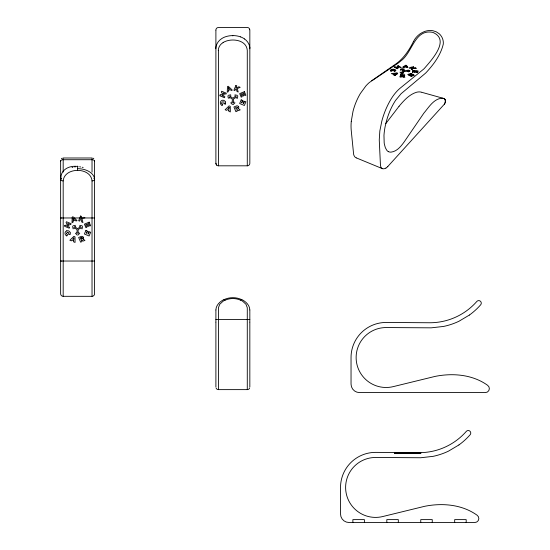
<?xml version="1.0" encoding="UTF-8"?>
<svg xmlns="http://www.w3.org/2000/svg" width="550" height="550" viewBox="0 0 550 550"><rect width="100%" height="100%" fill="white"/><g stroke="black" fill="none" stroke-linecap="round" stroke-linejoin="round"><path stroke-width="0.82" d="M403.597 67.334L405.549 66C405.639 63.711 407.818 67.196 407.99 67.602L406.869 67.533L406.491 66.99L402.538 67.272L405.515 65.264M406.189 66.969L405.742 65.897L404.903 66.887M407.419 67.567L406.354 65.292M407.213 70.331L408.169 70.696L408.251 71.906L409.942 71.053M63.181 296.319L63.181 180.909C64.357 166.87 90.853 166.87 92.029 180.909L92.029 296.319L63.181 296.319A2.544 2.544 0 0 1 60.638 293.769L60.638 160.717M410.19 74.745L411.971 74.133L412.892 74.662L410.183 75.625L409.922 74.587L408.705 75.041M411.022 74.209L411.029 73.377L407.749 74.484L411.07 76.416L414.384 75.267L413.456 74.738L411.111 75.274L411.359 76.312L411.4 75.439M395.794 70.338L395.168 69.575L393.546 69.197M411.964 74.979L411.971 74.133M412.149 67.636L416.322 68.289L413.105 68.111L412.287 69.637L411.455 69.176L412.074 68.049L409.977 68.351L409.331 67.994C410.582 66.777 416.123 66.516 412.149 67.636L411.778 69.355M412.576 72.318L412.823 70.579L418.034 70.888L417.649 72.607L416.632 72.545L416.921 71.287L415.841 71.225L415.58 72.346L414.562 72.284L414.831 71.163L413.717 71.094L413.401 72.366L412.383 72.304L412.823 70.579M413.346 67.237L413.359 66.646M413.442 75.591L413.456 74.738M414.831 71.163L414.741 72.297M415.429 68.241L415.436 67.801M416.921 71.287L416.804 72.552M215.896 309.918C215.964 306.116 218.611 302.878 221.671 300.877A18.143 18.143 0 0 1 223.933 299.613M445.466 101.42L445.259 102.479M351.264 121.316L353.011 111.348A67.43 67.43 0 0 1 360.332 93.562L365.805 86.034A35.75 35.75 0 0 1 369.462 82.417L397.368 63.676A36.259 36.259 0 0 0 400.703 61.036C412.569 52.883 414.411 28.573 432.857 32.395C450.684 39.82 431.269 60.321 424.222 68.585A35.351 35.351 0 0 1 422.661 69.926L400.118 88.206C393.518 93.802 389.207 101.578 385.804 109.416A88.578 88.578 0 0 0 381.837 121.048L379.844 130.934L379.259 139.865L380.462 165.426L380.985 167.482L382.002 168.479A3.857 3.857 0 0 0 382.463 168.637M81.029 228.704L81.269 227.501L78.114 229.625L78.114 233.42L78.98 232.554M236.287 98.209L236.521 97.006L233.372 99.131L233.372 102.926L234.238 102.059M82.067 228.91L82.548 226.456M237.325 98.416L237.806 95.954M445.177 102.362L445.239 102.073A2.839 2.839 0 0 0 445.287 101.736A1.643 1.643 0 0 0 445.28 101.434M68.757 233.846L68.612 234.279L70.104 234.534A2.833 2.833 0 0 0 70.097 232.437M224.022 103.324L223.864 103.785L225.363 104.039M401.665 76.649L401.851 75.144L402.896 75.213A2.777 2.777 0 0 1 403.205 75.24L403.645 76.429M400.242 76.938L400.696 74.525L404.03 74.786A2.943 2.943 0 0 1 404.381 74.889M400.696 74.525L399.946 76.924L401.555 77.021L402.188 76.347L403.013 77.11L404.924 77.227L403.872 76.292L403.879 77.158M403.624 76.519L403.088 76.746A2.482 2.482 0 0 1 402.737 76.752L402.614 76.746M413.559 41.36C409.303 49.885 403.886 58.238 396.021 63.848L371.69 80.719M385.763 123.619L399.039 106.287M400.709 70.166L401.143 69.63M399.066 106.253C403.789 100.684 409.007 94.717 416.171 92.373A10.478 10.478 0 0 1 420.296 91.953L420.406 92.001A8.161 8.161 0 0 1 420.97 92.098L421.135 92.132M401.301 70.008L401.72 69.499L403.411 71.026L403.411 71.871L401.438 73.377L401.094 72.847M401.136 68.812L400.283 70.015M391.944 70.201L393.277 69.877M387.832 166.478L444.366 104.177A3.465 3.465 0 0 0 444.771 103.62L445.046 102.74A2.53 2.53 0 0 1 444.874 103.098A1.334 1.334 0 0 1 444.723 103.311A1.437 1.437 0 0 1 444.373 104.184M77.963 235.07L79.729 233.303M233.214 104.576L234.988 102.809M402.359 73.274L402.353 72.772L404.339 71.273L408.251 71.17L407.426 71.583M401.411 73.384L401.404 72.524L403.411 71.026M395.237 75.144L396.117 74.491L396.103 73.583L394.474 73.769L394.487 74.683L395.237 75.144L395.216 74.222L396.103 73.583M394.357 74.614L393.738 75.061L394.735 75.673L397.746 73.411L396.962 72.944L391.284 73.562L394.357 74.614L394.371 75.453M61.387 158.744L62.246 158.173M385.956 168.059L386.451 167.736A8.738 8.738 0 0 0 387.798 166.512M67.244 232.396L66.495 233.667M81.737 238.886C83.194 238.15 81.056 236.748 80.286 238.067L80.795 239.278L81.737 238.886A0.77 0.77 0 0 0 82.287 237.971M81.208 237.683L82.191 237.978M393.669 70.84L394.632 71.356A1.836 1.836 0 0 0 395.821 70.599M411.565 68.021L412.149 67.822M397.513 66.708L398.509 66.681M397.561 67.581L397.554 67.121L394.199 66.969L397.244 68.729L398.076 68.461L396.199 67.382L396.206 68.131M398.53 67.636L398.502 66.639L400.393 67.719L401.225 67.451L398.166 65.711L397.43 65.945L397.554 67.121M391.559 70.256L391.999 70.146M72.043 167.489L72.875 167.262M228.291 95.308L230.752 94.827M230.952 95.865L229.749 96.106L232.863 98.196L235.929 96.133L234.726 95.892M73.04 225.803L75.494 225.321M75.701 226.366L74.498 226.6L77.605 228.69L80.678 226.627L79.475 226.394M74.601 166.932L75.659 166.801M401.342 73.391L403.872 73.095M402.353 72.772L403.59 72.627M393.697 74.216L394.481 74.126M396.11 73.941L397.086 73.906M60.651 217.979L72.188 217.965M404.14 71.424L402.696 70.111L402.696 69.293L404.374 70.799L408.169 70.696M94.291 261.037L60.686 261.03L61.387 261.044M63.181 159.72L92.029 159.72M215.896 48.922L215.896 163.274A2.544 2.544 0 0 0 218.439 165.818L247.28 165.818A2.544 2.544 0 0 0 249.831 163.274L249.831 48.922M74.264 217.965L79.791 217.965M80.905 217.965L82.088 217.965M84.583 217.965L94.559 217.979M249.831 319.495L215.896 319.495M216.074 388.018A2.544 2.544 0 0 0 218.439 389.627L247.28 389.627A2.544 2.544 0 0 0 249.652 388.018M400.091 453.502L394.419 453.502L394.419 452.506M400.84 453.502L420.819 453.502L420.819 452.657M61.387 217.992L60.686 217.986M412.143 68.399L412.926 68.441M405.824 66.014L406.354 66.048M412.809 71.383L413.634 71.431M414.824 71.5L415.766 71.555M416.914 71.617L417.862 71.672M400.703 75.433L401.741 75.494M401.658 75.763L402.731 75.831M404.903 66.468L406.189 66.543M78.843 166.746L79.2 166.774M80.087 166.863L80.616 166.932M403.645 75.618L404.03 75.687A2.894 2.894 0 0 1 404.381 75.79A1.726 1.726 0 0 1 404.663 75.921M396.199 67.382L398.599 67.616L398.502 66.639M395.251 67.581L396.199 67.719M401.823 68.667L404.229 69.032L404.229 69.472M402.696 69.293L403.879 69.472M401.83 69.479L402.696 69.609M394.144 70.104L394.811 70.269A2.874 2.874 0 0 1 395.141 70.4A1.471 1.471 0 0 1 395.478 70.599M234.933 94.854L237.387 95.336M79.674 225.349L82.136 225.83M82.17 167.228L83.167 167.489M412.692 67.458L413.737 67.719M421.472 92.221L442.901 98.209M240.584 36.898L240.735 36.953A18.391 18.391 0 0 1 242.316 37.641A16.074 16.074 0 0 1 244.544 38.961M407.928 69.981L409.881 70.716M408.169 70.888L409.365 71.349M222.069 105.421L222.633 104.115A1.746 1.746 0 0 1 221.76 103.393M66.811 235.916L67.595 234.712L66.564 233.867M356.428 157.933L382.002 168.479M390.988 71.142L392.198 70.764M411.029 73.377L411.943 73.899L409.922 74.587L410.183 75.625M390.947 71.122L390.582 70.847A1.334 1.334 0 0 1 390.851 70.593M394.474 73.769L395.216 74.222M238.411 108.687L240.226 109.869L238.562 110.564L237.091 109.588L236.727 109.739L237.291 111.093L235.888 111.677L233.929 106.982L236.094 106.074A1.946 1.946 0 0 1 238.755 106.865M83.153 239.188L84.968 240.364L83.311 241.058L81.84 240.082L81.476 240.24L82.039 241.587L80.637 242.179L78.671 237.476L80.836 236.576A1.959 1.959 0 0 1 83.504 237.353M92.964 158.173L93.83 158.744M392.033 70.648L391.889 70.998M231.447 102.059L232.313 102.926L232.313 99.103L229.157 96.979L229.398 98.182M230.697 102.809L232.464 104.576M76.189 232.554L77.055 233.42L77.055 229.597L73.906 227.473L74.14 228.676M75.439 233.303L77.213 235.077M390.541 70.806L390.83 69.726A4.118 4.118 0 0 1 393.498 69.341M401.087 71.981L401.404 72.524M400.022 72.105L400.668 73.212M237.449 107.484L236.823 107.092L235.544 107.573L236.046 108.783L236.988 108.391A0.77 0.77 0 0 0 237.545 107.477M215.896 163.274L216.638 165.076M249.721 29.315L249.817 29.803M227.879 95.934L228.36 98.388M72.621 226.428L73.102 228.883M249.782 47.857L249.817 48.414M249.831 309.918C249.762 306.116 247.108 302.878 244.056 300.877A18.143 18.143 0 0 0 241.787 299.613M394.309 70.352L394.322 71.204M394.948 66.736L394.962 67.409M396.962 72.944L396.976 73.838M398.166 65.711L398.172 66.488M404.374 70.799L404.374 71.273M466.187 522.5L466.187 519.612L454.678 519.612L454.678 522.5M432.252 522.5L432.252 519.612L420.764 519.612L420.75 522.5M420.427 452.664L420.427 453.502M420.104 452.671L420.104 453.502M419.794 452.671L419.794 453.502M419.554 452.678L419.554 453.502M419.024 452.678L419.024 453.502M418.564 452.671L418.564 453.502M418.254 452.671L418.254 453.502M417.78 452.664L417.78 453.502M417.471 452.664L417.471 453.502M417.381 452.664L417.381 453.502M416.982 452.657L416.996 453.502M416.728 452.657L416.728 453.502M416.233 452.657L416.233 453.502M416.116 452.657L416.116 453.502M415.91 452.65L415.91 453.502M415.814 452.65L415.814 453.502M415.724 452.65L415.724 453.502M415.106 452.65L415.106 453.502M414.824 452.643L414.824 453.502M414.693 452.643L414.693 453.502M414.583 452.643L414.583 453.502M414.322 452.643L414.322 453.502M414.26 452.643L414.26 453.502M414.171 452.643L414.171 453.502M413.401 452.636L413.401 453.502M413.366 452.636L413.366 453.502M413.16 452.636L413.16 453.502M412.961 452.629L412.961 453.502M412.741 452.629L412.741 453.502M412.582 452.629L412.582 453.502M412.17 452.629L412.204 453.502M411.971 452.623L411.971 453.502M411.428 452.623L411.531 453.502M411.235 452.623L411.235 453.502M411.166 452.623L411.166 453.502M410.987 452.616L411.043 453.502M410.898 452.616L410.96 453.502M410.651 452.616L410.699 453.502M410.513 452.616L410.582 453.502M410.417 452.616L410.499 453.502M410.389 452.616L410.389 453.502M410.217 452.616L410.279 453.502M409.558 452.609L409.578 453.502M409.372 452.609L409.372 453.502M409.344 452.609L409.344 453.502M409.179 452.609L409.179 453.502M408.636 452.602L408.636 453.502M408.141 452.602L408.169 453.502M407.935 452.595L407.962 453.502M407.22 452.595L407.248 453.502M406.484 452.588L406.484 453.502M406.106 452.588L406.106 453.502M405.941 452.581L405.941 453.502M405.9 452.581L405.9 453.502M405.515 452.581L405.515 453.502M405.103 452.581L405.103 453.502M404.972 452.574L404.972 453.502M404.553 452.574L404.559 453.502M404.442 452.574L404.456 453.502M404.291 452.574L404.291 453.502M403.679 452.567L403.679 453.502M403.542 452.567L403.542 453.502L403.425 452.567M402.978 452.561L402.978 453.502M402.806 452.561L402.827 453.502M402.566 452.561L402.566 453.502M402.091 452.561L402.132 453.502M401.775 452.554L401.775 453.502M401.617 452.554L401.679 453.502M400.929 452.547L400.929 453.502L400.84 452.547M400.269 452.547L400.269 453.502M399.987 452.54L399.987 453.502M399.403 452.54L399.41 453.502M399.369 452.54L399.396 453.502M399.259 452.54L399.259 453.502M399.163 452.54L399.163 453.502M398.853 452.533L398.881 453.502M398.777 452.533L398.777 453.502M398.317 522.5L398.317 519.612L386.815 519.612L386.815 522.5M397.959 452.526L397.959 453.502M397.746 452.526L397.746 453.502M397.567 452.526L397.657 453.502M397.279 452.526L397.279 453.502M396.763 452.519L396.763 453.502M396.584 452.519L396.605 453.502M396.481 452.519L396.481 453.502M396.151 452.519L396.151 453.502M395.979 452.513L395.979 453.502M395.787 452.513L395.787 453.502M395.257 452.513L395.257 453.502M395.044 452.513L395.044 453.502M394.666 452.506L394.666 453.502M364.389 522.5L364.389 519.612L352.88 519.612L352.88 522.5M249.831 30.216L249.831 48.751M249.831 310.014L249.831 322.004M249.831 322.238L249.831 387.021M247.28 165.818L247.28 50.414C246.593 40.095 232.801 38.142 225.026 41.546A13.943 13.943 0 0 0 223.073 42.556M247.28 389.627L247.28 307.739L246.001 304.308L242.646 301.214A15.771 15.771 0 0 0 240.701 300.163M232.863 35.901L232.863 35.592A22.516 22.516 0 0 1 240.591 36.877M218.439 50.414L218.439 165.818M218.439 389.627L218.446 307.739L219.718 304.308L223.08 301.214A15.771 15.771 0 0 1 225.026 300.163M215.896 30.216L215.896 48.751M215.896 310.014L215.896 322.004M215.896 322.238L215.896 387.021M94.573 160.717L94.573 293.755A2.544 2.544 0 0 1 92.029 296.319M92.029 172.095L92.029 157.994L63.181 157.994L63.181 172.095M77.605 166.079L77.605 170.541M60.638 161.184A2.544 1.471 0 0 1 63.181 159.706M92.029 159.706A2.544 1.471 0 0 1 94.573 161.184M63.181 180.909A2.544 1.492 0 0 1 60.83 179.988A2.544 1.492 0 0 1 61.387 178.365M61.036 179.424A16.947 13.083 18.2 0 1 77.612 166.444M93.83 178.365A2.544 1.492 0 0 1 94.38 179.988A2.544 1.492 0 0 1 92.029 180.909M77.619 168.678A16.947 11.103 0 0 1 94.641 179.417M66.825 235.888A2.695 2.695 0 0 1 66.598 230.869M68.86 233.324A1.196 1.196 0 0 1 68.846 233.599M67.217 232.292A1.196 1.196 0 0 1 68.592 232.636M66.633 230.911A2.654 2.654 0 0 1 70.036 232.244M83.346 237.456A1.76 1.76 0 0 1 83.297 239.044M445.184 99.722A2.324 2.324 0 0 0 444.159 98.691A6.311 6.311 0 0 0 442.991 98.237C434.191 97.927 428.835 107.291 423.816 113.204L404.161 141.934C400.943 146.376 396.928 151.498 391.071 152.13A6.105 6.105 0 0 1 388.664 151.752A3.623 3.623 0 0 1 388.389 151.628M444.132 98.649A2.042 2.042 0 0 1 445.101 101.076M393.291 69.884A2.805 2.805 0 0 1 393.642 69.926A1.368 1.368 0 0 1 393.931 70.001M404.498 76.093A1.162 1.162 0 0 1 404.064 76.168M404.374 74.965A0.825 0.825 0 0 1 404.841 75.151M403.679 75.666A1.279 1.279 0 0 1 402.758 75.749M351.285 121.323A47.816 47.816 0 0 0 351.216 130.267L353.616 154.186A5.878 5.878 0 0 0 354.839 156.846A4.276 4.276 0 0 0 356.311 157.884M385.901 168.053A4.661 4.661 0 0 1 382.449 168.706M445.204 99.756A2.729 2.729 0 0 1 445.459 100.643A3.747 3.747 0 0 1 445.473 101.324M388.382 151.649A4.84 4.84 0 0 1 386.746 150.205L385.357 147.73L384.416 144.334A27.046 27.046 0 0 1 384.175 142.808L383.969 135.362A68.097 68.097 0 0 1 386.059 122.602A81.297 81.297 0 0 1 388.3 115.177A77.749 77.749 0 0 1 390.83 109.003A65.526 65.526 0 0 1 394.254 102.493A54.931 54.931 0 0 1 395.622 100.341L401.108 93.706L424.256 74.264A40.624 40.624 0 0 0 426.023 72.696C433.551 64.632 440.763 54.993 443.286 44.083A12.368 12.368 0 0 0 441.891 37.152L440.777 35.468A11.784 11.784 0 0 0 440.282 34.843L440.103 34.657A12.464 12.464 0 0 0 439.099 33.681L436.26 31.818L432.871 30.704A15.957 15.957 0 0 0 424.408 31.57A19.958 19.958 0 0 0 413.586 41.367M223.96 299.661A20.9 20.9 0 0 1 241.766 299.661M225.046 300.224A18.975 18.975 0 0 1 240.673 300.224M244.53 38.981A12.341 12.341 0 0 1 249.886 47.843M215.786 48.407A12.348 12.348 0 0 1 221.499 38.775A16.074 16.074 0 0 1 223.74 37.483A18.391 18.391 0 0 1 224.991 36.953L225.143 36.898A22.516 22.516 0 0 1 232.732 35.612M249.652 29.109A2.544 2.544 0 0 0 247.28 27.5L218.439 27.5A2.544 2.544 0 0 0 215.896 30.044M238.604 106.961A1.753 1.753 0 0 1 238.549 108.542M225.287 101.75A2.654 2.654 0 0 0 221.891 100.409A2.688 2.688 0 0 0 222.076 105.394M225.356 101.942A2.819 2.819 0 0 1 225.404 104.053M224.084 102.836A1.389 1.389 0 0 1 224.07 103.098M223.836 102.142A1.114 1.114 0 0 0 222.523 101.915A1.114 1.114 0 0 0 221.732 103.173M218.261 50.401A9.439 9.439 0 0 1 223.107 42.611M400.476 452.547L400.476 453.502L400.482 452.547M73.858 237.964L73.844 239.566L72.724 239.099L73.858 237.964M229.116 107.463L229.103 109.072L227.982 108.604L229.116 107.463M73.576 240.694L73.569 241.801L75.061 242.426L75.02 236.857L73.851 236.369L69.864 240.261L71.328 240.866L72.112 240.082L73.576 240.694M228.834 110.199L228.827 111.306L230.312 111.932L230.278 106.363L229.103 105.875L225.122 109.759L226.586 110.371L227.37 109.588L228.834 110.199M73.067 220.935L73.026 222.262L72.016 222.674L72.222 217.051L72.971 216.741L77.062 220.612L76.024 221.031L75.068 220.117L73.067 220.935M73.157 218.281L73.102 219.863L74.298 219.374L73.157 218.281M228.326 90.441L228.284 91.761L227.267 92.173L227.473 86.556L228.229 86.247L232.313 90.111L231.275 90.537L230.326 89.623L228.326 90.441M228.408 87.78L228.353 89.368L229.556 88.88L228.408 87.78M64.879 225.417L64.522 226.263L69.231 228.209L69.616 227.267L66.729 226.071L69.059 225.335L67.815 223.444L70.709 224.641L71.101 223.685L66.399 221.739L66.048 222.585L67.581 224.874L64.879 225.417M220.131 94.916L219.78 95.769L224.482 97.714L224.874 96.772L221.987 95.576L224.317 94.841L223.073 92.943L225.961 94.146L226.359 93.191L221.65 91.245L221.306 92.091L222.833 94.38L220.131 94.916M80.596 216.026L78.643 220.729L79.599 221.121L80.128 219.849L81.036 219.464L81.771 222.021L82.974 222.523L81.984 219.065L84.92 217.821L83.634 217.291L80.644 218.591L81.544 216.418L80.596 216.026M85.938 230.361L84.411 234.018L89.107 235.978L90.647 232.286L89.348 231.742L88.392 234.039L87.979 233.867L88.804 231.873L87.505 231.33L86.673 233.324L86.295 233.166L87.237 230.904L85.938 230.361M235.854 85.532L233.901 90.234L234.85 90.626L235.379 89.354L236.294 88.969L237.022 91.527L238.226 92.029L237.242 88.571L240.171 87.326L238.893 86.79L235.902 88.096L236.803 85.924L235.854 85.532M241.189 99.866L239.663 103.524L244.365 105.483L245.905 101.791L244.599 101.248L243.643 103.544L243.231 103.373L244.062 101.379L242.763 100.836L241.931 102.829L241.546 102.671L242.488 100.402L241.189 99.866M469.432 315.033L458.961 321.248A67.609 67.609 0 0 1 443.596 326.432L431.207 327.834L386.306 327.553A29.975 29.975 0 0 0 356.331 361.013A29.975 29.975 0 0 0 393.236 386.629L435.057 376.413C452.781 372.831 472.608 374.509 487.637 385.323A3.981 3.981 0 0 1 485.382 392.583L359.521 392.583A8.484 8.484 0 0 1 351.038 384.099L351.038 357.521A35.062 35.062 0 0 1 386.341 322.458L429.392 322.754A62.514 62.514 0 0 0 476.816 301.469A2.544 2.544 0 0 1 480.411 301.235A2.544 2.544 0 0 1 480.645 304.831A67.609 67.609 0 0 1 469.432 315.033M458.92 444.95L448.456 451.158A67.609 67.609 0 0 1 433.084 456.349L420.695 457.751L375.794 457.469A29.975 29.975 0 0 0 345.819 490.93A29.975 29.975 0 0 0 382.724 516.546L424.545 506.33C442.269 502.748 462.096 504.426 477.125 515.24A3.981 3.981 0 0 1 474.87 522.5L349.009 522.5A8.484 8.484 0 0 1 340.526 514.016L340.526 487.438A35.062 35.062 0 0 1 375.829 452.375L418.88 452.671A62.514 62.514 0 0 0 466.304 431.386A2.544 2.544 0 0 1 469.899 431.152A2.544 2.544 0 0 1 470.133 434.748A67.609 67.609 0 0 1 458.92 444.95M244.399 91.657L239.697 93.61L241.182 97.171L242.089 96.793L241.003 94.181L242.007 93.761L242.969 96.071L243.877 95.693L242.921 93.383L243.891 92.984L244.956 95.562L245.871 95.184L244.399 91.657M89.148 222.152L84.446 224.104L85.924 227.666L86.831 227.288L85.752 224.675L86.756 224.262L87.711 226.566L88.619 226.188L87.663 223.884L88.632 223.479L89.705 226.057L90.613 225.679L89.148 222.152M410.788 453.502L410.788 452.616L410.774 453.502M407.536 453.502L407.536 452.595L407.509 453.502M402.311 453.502L402.311 452.561L402.236 453.502"/></g></svg>
